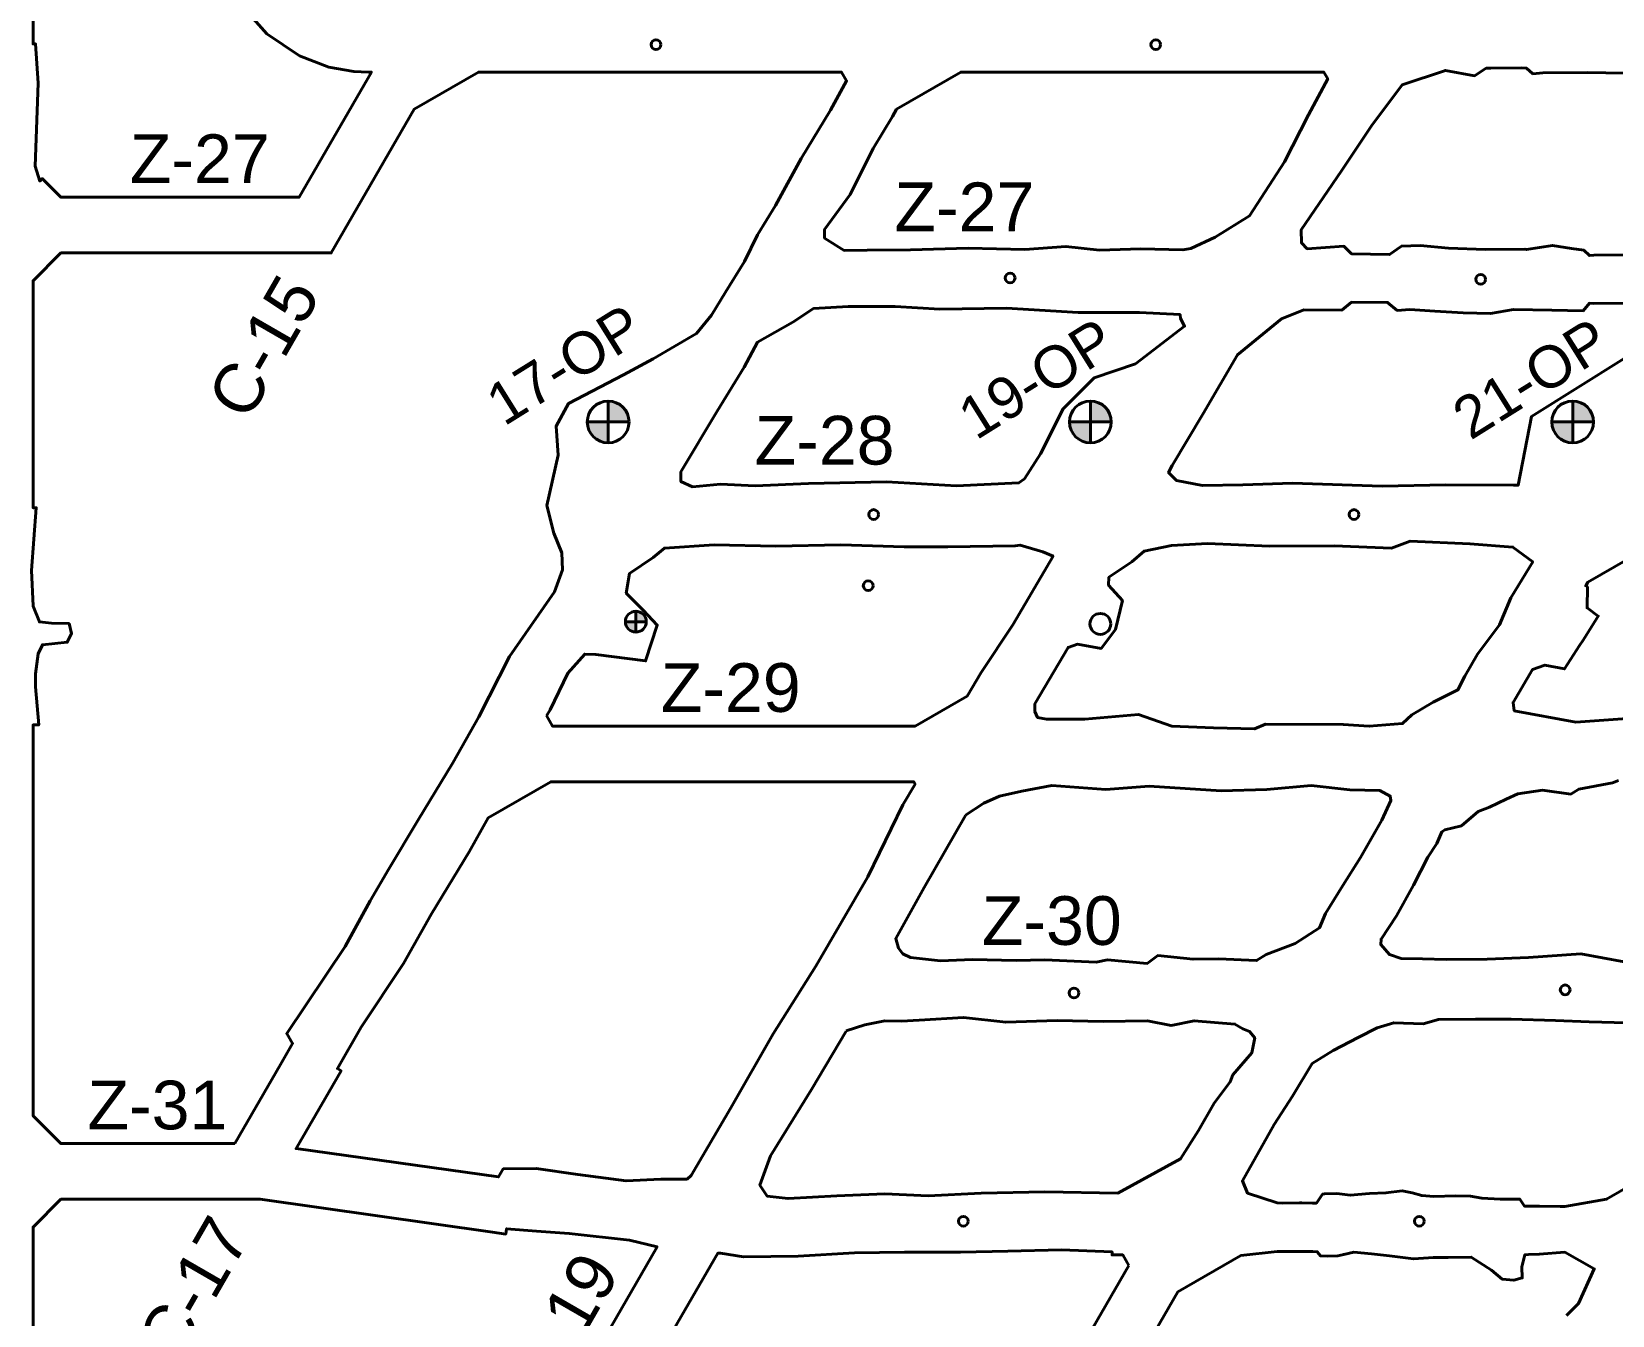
# Model space of a CAD drawing. Header units: millimetres. Extents: x -28 to 1943, y -5245 to 2752.
# Drawn here: x 971.8 to 1085.3, y 44.4 to 136.7 of the extents above; entities that cross this region are included whole.
import ezdxf
from ezdxf.enums import TextEntityAlignment as Align

# ---------------------------------------------------------------- set-up
doc = ezdxf.new("R2010")
doc.units = ezdxf.units.MM
doc.styles.add('DG-T1-473 TO 560$0$Standard', font='arial.ttf')

msp = doc.modelspace()

# ---------------------------------------------------------------- hatches: boundary and pattern name
at = {"linetype": 'Continuous', "lineweight": 40}
h = msp.add_hatch(color=7, dxfattribs=at)
h.paths.add_polyline_path([(1014.699, 108.601, 0.4142136), (1013.199, 110.101), (1013.199, 108.601)])
h.paths.add_polyline_path([(1013.199, 108.601), (1011.699, 108.601, 0.4142136), (1013.199, 107.101)])
h = msp.add_hatch(color=7, dxfattribs=at)
h.paths.add_polyline_path([(1049.34, 108.601, 0.4142136), (1047.84, 110.101), (1047.84, 108.601)])
h.paths.add_polyline_path([(1047.84, 108.601), (1046.34, 108.601, 0.4142136), (1047.84, 107.101)])
h = msp.add_hatch(color=7, dxfattribs=at)
h.paths.add_polyline_path([(1083.981, 108.601, 0.4142136), (1082.481, 110.101), (1082.481, 108.601)])
h.paths.add_polyline_path([(1082.481, 108.601), (1080.981, 108.601, 0.4142136), (1082.481, 107.101)])
at = {"lineweight": 40}
h = msp.add_hatch(color=3, dxfattribs=at)
h.paths.add_polyline_path([(1015.939, 94.248, 0.4142136), (1015.189, 94.998), (1015.189, 94.248)])
h.paths.add_polyline_path([(1014.439, 94.248, 0.4142136), (1015.189, 93.498), (1015.189, 94.248)])
h = msp.add_hatch(color=256, dxfattribs=at)
h.paths.add_polyline_path([(1015.939, 94.248, 0.4142136), (1015.189, 94.998), (1015.189, 94.248)])
h.paths.add_polyline_path([(1014.439, 94.248, 0.4142136), (1015.189, 93.498), (1015.189, 94.248)])
h = msp.add_hatch(color=256, dxfattribs=at)
h.paths.add_polyline_path([(1015.939, 94.248, 0.4142136), (1015.189, 94.998), (1015.189, 94.248)])
h.paths.add_polyline_path([(1014.439, 94.248, 0.4142136), (1015.189, 93.498), (1015.189, 94.248)])
h = msp.add_hatch(color=3, dxfattribs=at)
h.paths.add_polyline_path([(1015.939, 94.248, 0.4142136), (1015.189, 94.998), (1015.189, 94.248)])
h.paths.add_polyline_path([(1014.439, 94.248, 0.4142136), (1015.189, 93.498), (1015.189, 94.248)])
h = msp.add_hatch(color=256, dxfattribs=at)
h.paths.add_polyline_path([(1015.939, 94.248, 0.4142136), (1015.189, 94.998), (1015.189, 94.248)])
h.paths.add_polyline_path([(1014.439, 94.248, 0.4142136), (1015.189, 93.498), (1015.189, 94.248)])

# ---------------------------------------------------------------- linework, layer by layer
at = {"color": 7, "linetype": 'Continuous', "lineweight": 40}
for p, q in [((1013.199, 107.101), (1013.199, 110.101)), ((1013.199, 107.101), (1013.199, 110.101)), ((1047.84, 107.101), (1047.84, 110.101)), ((1047.84, 107.101), (1047.84, 110.101)), ((1082.481, 107.101), (1082.481, 110.101)), ((1082.481, 107.101), (1082.481, 110.101)), ((1011.699, 108.601), (1014.699, 108.601)), ((1011.699, 108.601), (1014.699, 108.601)), ((1046.34, 108.601), (1049.34, 108.601)), ((1046.34, 108.601), (1049.34, 108.601)), ((1080.981, 108.601), (1083.981, 108.601)), ((1080.981, 108.601), (1083.981, 108.601)), ((1009.199, 86.748), (1008.759, 87.511)), ((1009.199, 86.748), (1008.759, 87.511)), ((1009.199, 86.748), (1035.259, 86.748)), ((1009.199, 86.748), (1035.259, 86.748))]:
    msp.add_line(p, q, dxfattribs=at)
at = {"color": 3, "lineweight": 40}
for p, q in [((1014.439, 94.248), (1015.939, 94.248)), ((1014.439, 94.248), (1015.939, 94.248)), ((1015.189, 93.498), (1015.189, 94.998)), ((1015.189, 93.498), (1015.189, 94.998))]:
    msp.add_line(p, q, dxfattribs=at)
at = {"color": 7, "lineweight": 40}
for p, q in [((1014.439, 94.248), (1015.939, 94.248)), ((1014.439, 94.248), (1015.939, 94.248)), ((1015.189, 93.498), (1015.189, 94.998)), ((1015.189, 93.498), (1015.189, 94.998)), ((1009.526, 54.746), (1009.523, 54.746, 9.136)), ((1009.526, 54.746), (1009.523, 54.746, 9.136))]:
    msp.add_line(p, q, dxfattribs=at)
at = {"lineweight": 40}
for points in [[(971.895, 168.652), (971.895, 135.766), (972.066, 135.766), (972.248, 132.949), (972.05, 126.992), (972.364, 125.908), (972.549, 126.094), (973.895, 124.748), (990.998, 124.748), (996.191, 133.743), (995.985, 133.743), (994.928, 133.788), (993.143, 134.106), (991.028, 134.905), (988.684, 136.5), (987.117, 138.237)], [(971.895, 168.652), (971.895, 135.766), (972.066, 135.766), (972.248, 132.949), (972.05, 126.992), (972.364, 125.908), (972.549, 126.094), (973.895, 124.748), (990.998, 124.748), (996.191, 133.743), (995.985, 133.743), (994.928, 133.788), (993.143, 134.106), (991.028, 134.905), (988.684, 136.5), (987.117, 138.237)], [(1086.246, 120.616), (1083.993, 120.575), (1083.685, 120.554), (1083.276, 120.943), (1082.404, 121.056), (1081.04, 121.282), (1079.175, 120.985), (1079.038, 121.024), (1076.211, 120.985), (1073.565, 121.092), (1071.516, 121.275), (1070.192, 121.237), (1069.329, 120.629), (1066.601, 120.692), (1066.044, 121.229), (1063.418, 121.051), (1063.002, 121.473), (1062.99, 122.411), (1065.882, 126.655), (1068.032, 129.885), (1070.241, 132.82), (1073.344, 133.863), (1075.422, 133.477), (1076.264, 134.016), (1076.593, 134.016), (1078.829, 134.047), (1079.163, 134.034), (1079.624, 133.621), (1080.349, 133.68), (1083.577, 133.702), (1087.448, 133.632)], [(1086.246, 120.616), (1083.993, 120.575), (1083.685, 120.554), (1083.276, 120.943), (1082.404, 121.056), (1081.04, 121.282), (1079.175, 120.985), (1079.038, 121.024), (1076.211, 120.985), (1073.565, 121.092), (1071.516, 121.275), (1070.192, 121.237), (1069.329, 120.629), (1066.601, 120.692), (1066.044, 121.229), (1063.418, 121.051), (1063.002, 121.473), (1062.99, 122.411), (1065.882, 126.655), (1068.032, 129.885), (1070.241, 132.82), (1073.344, 133.863), (1075.422, 133.477), (1076.264, 134.016), (1076.593, 134.016), (1078.829, 134.047), (1079.163, 134.034), (1079.624, 133.621), (1080.349, 133.68), (1083.577, 133.702), (1087.448, 133.632)], [(1033.913, 131.08), (1038.535, 133.748), (1064.595, 133.748), (1064.882, 133.25), (1063.504, 130.674), (1061.785, 127.302), (1059.276, 123.419), (1056.806, 121.891), (1055.042, 121.073), (1054.478, 120.976), (1051.468, 121.038), (1048.488, 120.957), (1046.082, 121.219), (1043.138, 121.004), (1039.067, 121.096), (1034.914, 120.961), (1031.812, 120.939), (1030.158, 120.925), (1028.741, 121.813), (1028.741, 122.432), (1030.589, 124.938), (1032.226, 128.262), (1033.63, 130.546), (1033.9, 131.072)], [(1033.913, 131.08), (1038.535, 133.748), (1064.595, 133.748), (1064.882, 133.25), (1063.504, 130.674), (1061.785, 127.302), (1059.276, 123.419), (1056.806, 121.891), (1055.042, 121.073), (1054.478, 120.976), (1051.468, 121.038), (1048.488, 120.957), (1046.082, 121.219), (1043.138, 121.004), (1039.067, 121.096), (1034.914, 120.961), (1031.812, 120.939), (1030.158, 120.925), (1028.741, 121.813), (1028.741, 122.432), (1030.589, 124.938), (1032.226, 128.262), (1033.63, 130.546), (1033.9, 131.072)], [(1089.321, 115.116), (1079.527, 108.996), (1078.565, 104.048), (1078.237, 104.051), (1073.36, 104.072), (1068.807, 103.981), (1062.363, 104.19), (1058.796, 104.072), (1055.897, 104.029), (1054.012, 104.399), (1053.46, 104.968), (1053.704, 105.469), (1055.909, 109.161), (1058.407, 113.431), (1061.557, 116.006), (1063.169, 116.654), (1065.901, 116.645), (1066.598, 117.197), (1069.183, 117.195), (1069.876, 116.619), (1070.782, 116.672), (1072.573, 116.565), (1074.613, 116.44), (1076.581, 116.39), (1078.232, 116.684), (1080.992, 116.64), (1083.225, 116.595), (1083.681, 117.125), (1084.006, 117.105), (1086.24, 117.125)], [(1089.321, 115.116), (1079.527, 108.996), (1078.565, 104.048), (1078.237, 104.051), (1073.36, 104.072), (1068.807, 103.981), (1062.363, 104.19), (1058.796, 104.072), (1055.897, 104.029), (1054.012, 104.399), (1053.46, 104.968), (1053.704, 105.469), (1055.909, 109.161), (1058.407, 113.431), (1061.557, 116.006), (1063.169, 116.654), (1065.901, 116.645), (1066.598, 117.197), (1069.183, 117.195), (1069.876, 116.619), (1070.782, 116.672), (1072.573, 116.565), (1074.613, 116.44), (1076.581, 116.39), (1078.232, 116.684), (1080.992, 116.64), (1083.225, 116.595), (1083.681, 117.125), (1084.006, 117.105), (1086.24, 117.125)], [(1053.692, 86.75), (1056.671, 86.622), (1059.622, 86.545), (1060.411, 86.893), (1066.005, 86.866), (1067.873, 86.731), (1070.264, 86.93), (1070.934, 87.556), (1072.471, 88.475), (1074.241, 89.349), (1074.738, 90.337), (1075.648, 91.913), (1077.225, 94.033), (1078.034, 95.97), (1079.617, 98.538), (1078.185, 99.605), (1075.104, 99.847), (1070.813, 100.024), (1069.464, 99.53), (1065.356, 99.699), (1060.702, 99.686), (1056.26, 99.857), (1053.662, 99.725), (1051.695, 99.326), (1050.826, 98.551), (1049.172, 97.438), (1049.14, 96.864), (1050.136, 95.76), (1049.641, 93.681), (1048.62, 92.322), (1046.905, 92.624), (1046.237, 92.403), (1043.849, 88.341), (1043.853, 87.792), (1044.04, 87.368), (1044.676, 87.236), (1047.434, 87.254), (1051.295, 87.584), (1053.681, 86.75)], [(1053.692, 86.75), (1056.671, 86.622), (1059.622, 86.545), (1060.411, 86.893), (1066.005, 86.866), (1067.873, 86.731), (1070.264, 86.93), (1070.934, 87.556), (1072.471, 88.475), (1074.241, 89.349), (1074.738, 90.337), (1075.648, 91.913), (1077.225, 94.033), (1078.034, 95.97), (1079.617, 98.538), (1078.185, 99.605), (1075.104, 99.847), (1070.813, 100.024), (1069.464, 99.53), (1065.356, 99.699), (1060.702, 99.686), (1056.26, 99.857), (1053.662, 99.725), (1051.695, 99.326), (1050.826, 98.551), (1049.172, 97.438), (1049.14, 96.864), (1050.136, 95.76), (1049.641, 93.681), (1048.62, 92.322), (1046.905, 92.624), (1046.237, 92.403), (1043.849, 88.341), (1043.853, 87.792), (1044.04, 87.368), (1044.676, 87.236), (1047.434, 87.254), (1051.295, 87.584), (1053.681, 86.75)], [(1008.759, 87.511), (1009.199, 86.748), (1012.912, 86.748), (1035.259, 86.748), (1038.984, 88.899), (1039.988, 90.607), (1042.272, 94.019), (1045.154, 98.944), (1044.422, 99.279), (1042.794, 99.751), (1042.441, 99.702), (1037.596, 99.623), (1034.452, 99.623), (1029.9, 99.76), (1025.24, 99.672), (1020.819, 99.773), (1017.245, 99.536), (1016.443, 98.852), (1014.74, 97.711), (1014.5, 96.304), (1015.703, 95.081), (1016.726, 94), (1015.884, 91.428), (1012.32, 91.885), (1011.512, 91.919), (1010.312, 90.552), (1009.042, 87.905), (1008.77, 87.491)], [(1008.759, 87.511), (1009.199, 86.748), (1012.912, 86.748), (1035.259, 86.748), (1038.984, 88.899), (1039.988, 90.607), (1042.272, 94.019), (1045.154, 98.944), (1044.422, 99.279), (1042.794, 99.751), (1042.441, 99.702), (1037.596, 99.623), (1034.452, 99.623), (1029.9, 99.76), (1025.24, 99.672), (1020.819, 99.773), (1017.245, 99.536), (1016.443, 98.852), (1014.74, 97.711), (1014.5, 96.304), (1015.703, 95.081), (1016.726, 94), (1015.884, 91.428), (1012.32, 91.885), (1011.512, 91.919), (1010.312, 90.552), (1009.042, 87.905), (1008.77, 87.491)], [(1086.39, 87.29), (1082.702, 87.038), (1078.287, 87.844), (1078.197, 88.444), (1079.603, 90.823), (1080.482, 91.125), (1081.888, 90.857), (1082.982, 92.539), (1083.241, 92.922), (1084.322, 94.656), (1083.518, 95.241), (1083.54, 96.749), (1083.416, 96.821), (1083.565, 97.08), (1088.187, 99.748)], [(1086.39, 87.29), (1082.702, 87.038), (1078.287, 87.844), (1078.197, 88.444), (1079.603, 90.823), (1080.482, 91.125), (1081.888, 90.857), (1082.982, 92.539), (1083.241, 92.922), (1084.322, 94.656), (1083.518, 95.241), (1083.54, 96.749), (1083.416, 96.821), (1083.565, 97.08), (1088.187, 99.748)], [(1038.869, 80.34), (1040.173, 81.209), (1041.298, 81.7), (1042.903, 82.061), (1045.061, 82.464), (1048.945, 82.197), (1052.066, 82.434), (1057.229, 82.085), (1060.507, 82.196), (1063.697, 82.47), (1066.478, 82.166), (1068.621, 82.114), (1069.378, 81.714), (1069.423, 81.407), (1068.765, 79.994), (1067.234, 77.302), (1065.965, 75.285), (1064.72, 73.267), (1064.288, 72.244), (1062.542, 71.112), (1060.467, 70.327), (1059.778, 69.9), (1057.04, 70.011), (1055.218, 69.992), (1052.672, 70.248), (1051.926, 69.696), (1049.066, 69.96), (1048.264, 69.792), (1044.577, 69.945), (1042.502, 69.889), (1039.358, 69.962), (1037.071, 69.881), (1034.921, 70.111), (1034.36, 70.384), (1034.06, 70.786), (1033.862, 71.47), (1035.907, 75.136), (1038.859, 80.324)], [(1038.869, 80.34), (1040.173, 81.209), (1041.298, 81.7), (1042.903, 82.061), (1045.061, 82.464), (1048.945, 82.197), (1052.066, 82.434), (1057.229, 82.085), (1060.507, 82.196), (1063.697, 82.47), (1066.478, 82.166), (1068.621, 82.114), (1069.378, 81.714), (1069.423, 81.407), (1068.765, 79.994), (1067.234, 77.302), (1065.965, 75.285), (1064.72, 73.267), (1064.288, 72.244), (1062.542, 71.112), (1060.467, 70.327), (1059.778, 69.9), (1057.04, 70.011), (1055.218, 69.992), (1052.672, 70.248), (1051.926, 69.696), (1049.066, 69.96), (1048.264, 69.792), (1044.577, 69.945), (1042.502, 69.889), (1039.358, 69.962), (1037.071, 69.881), (1034.921, 70.111), (1034.36, 70.384), (1034.06, 70.786), (1033.862, 71.47), (1035.907, 75.136), (1038.859, 80.324)], [(1086.184, 69.813), (1083.069, 70.384), (1079.305, 70.115), (1076.34, 69.988), (1073.394, 69.98), (1071.683, 70.024), (1070.173, 70.055), (1069.319, 70.32), (1068.694, 71.05), (1068.719, 71.445), (1069.83, 73.11), (1071.038, 75.313), (1072.069, 77.327), (1072.729, 78.308), (1073.09, 79.14), (1073.304, 79.284), (1074.486, 79.577), (1075.687, 80.607), (1076.512, 80.927), (1077.709, 81.499), (1078.547, 81.88), (1080.305, 82.133), (1082.353, 81.855), (1082.932, 82.222), (1085.331, 82.658), (1085.778, 82.843)], [(1086.184, 69.813), (1083.069, 70.384), (1079.305, 70.115), (1076.34, 69.988), (1073.394, 69.98), (1071.683, 70.024), (1070.173, 70.055), (1069.319, 70.32), (1068.694, 71.05), (1068.719, 71.445), (1069.83, 73.11), (1071.038, 75.313), (1072.069, 77.327), (1072.729, 78.308), (1073.09, 79.14), (1073.304, 79.284), (1074.486, 79.577), (1075.687, 80.607), (1076.512, 80.927), (1077.709, 81.499), (1078.547, 81.88), (1080.305, 82.133), (1082.353, 81.855), (1082.932, 82.222), (1085.331, 82.658), (1085.778, 82.843)], [(1030.296, 64.843), (1031.643, 65.284), (1033.073, 65.564), (1034.281, 65.549), (1035.532, 65.61), (1038.724, 65.815), (1041.758, 65.467), (1045.453, 65.583), (1048.753, 65.512), (1051.93, 65.56), (1053.637, 65.231), (1055.301, 65.571), (1058.221, 65.334), (1058.796, 64.998), (1059.27, 64.801), (1059.65, 64.355), (1059.428, 63.263), (1058.064, 61.682), (1057.881, 61.17), (1056.74, 59.642), (1055.594, 57.675), (1054.313, 55.648), (1049.805, 53.189), (1044.563, 53.285), (1039.99, 53.188), (1036.178, 52.987), (1033.062, 53.123), (1029.627, 52.989), (1026.121, 52.792), (1024.613, 52.974), (1024.103, 53.747), (1024.859, 55.861), (1027.812, 60.63), (1030.286, 64.827)], [(1030.296, 64.843), (1031.643, 65.284), (1033.073, 65.564), (1034.281, 65.549), (1035.532, 65.61), (1038.724, 65.815), (1041.758, 65.467), (1045.453, 65.583), (1048.753, 65.512), (1051.93, 65.56), (1053.637, 65.231), (1055.301, 65.571), (1058.221, 65.334), (1058.796, 64.998), (1059.27, 64.801), (1059.65, 64.355), (1059.428, 63.263), (1058.064, 61.682), (1057.881, 61.17), (1056.74, 59.642), (1055.594, 57.675), (1054.313, 55.648), (1049.805, 53.189), (1044.563, 53.285), (1039.99, 53.188), (1036.178, 52.987), (1033.062, 53.123), (1029.627, 52.989), (1026.121, 52.792), (1024.613, 52.974), (1024.103, 53.747), (1024.859, 55.861), (1027.812, 60.63), (1030.286, 64.827)], [(1089.533, 55.416), (1084.911, 52.748), (1081.91, 52.214), (1081.589, 52.214), (1080.096, 52.258), (1079.341, 52.247), (1079.011, 52.255), (1078.681, 52.748), (1078.666, 52.755), (1077.276, 52.74), (1075.945, 52.81), (1075.153, 52.961), (1074.063, 53), (1072.51, 52.93), (1071.635, 53.013), (1070.947, 53.211), (1070.238, 53.355), (1069.06, 53.193), (1067.881, 53.155), (1066.499, 53.029), (1065.53, 53.148), (1064.645, 53.13), (1064.517, 53.098), (1064.079, 52.474), (1063.785, 52.471), (1063.016, 52.48), (1062.856, 52.479), (1061.603, 52.473), (1061.263, 52.482), (1059.134, 53.172), (1058.763, 54.056), (1061.032, 58.113), (1062.345, 60.16), (1063.769, 62.503), (1065.284, 63.431), (1067.079, 64.373), (1068.443, 65.069), (1069.63, 65.425), (1071.738, 65.353), (1072.84, 65.663), (1075.5, 65.693), (1078.054, 65.688), (1081.236, 65.595), (1083.663, 65.488), (1086.368, 65.411)], [(1089.533, 55.416), (1084.911, 52.748), (1081.91, 52.214), (1081.589, 52.214), (1080.096, 52.258), (1079.341, 52.247), (1079.011, 52.255), (1078.681, 52.748), (1078.666, 52.755), (1077.276, 52.74), (1075.945, 52.81), (1075.153, 52.961), (1074.063, 53), (1072.51, 52.93), (1071.635, 53.013), (1070.947, 53.211), (1070.238, 53.355), (1069.06, 53.193), (1067.881, 53.155), (1066.499, 53.029), (1065.53, 53.148), (1064.645, 53.13), (1064.517, 53.098), (1064.079, 52.474), (1063.785, 52.471), (1063.016, 52.48), (1062.856, 52.479), (1061.603, 52.473), (1061.263, 52.482), (1059.134, 53.172), (1058.763, 54.056), (1061.032, 58.113), (1062.345, 60.16), (1063.769, 62.503), (1065.284, 63.431), (1067.079, 64.373), (1068.443, 65.069), (1069.63, 65.425), (1071.738, 65.353), (1072.84, 65.663), (1075.5, 65.693), (1078.054, 65.688), (1081.236, 65.595), (1083.663, 65.488), (1086.368, 65.411)], [(971.895, -9.252), (971.895, 50.748), (973.895, 52.748), (988.195, 52.748), (1004.886, 50.381), (1005.843, 50.245), (1005.897, 50.626), (1008.056, 50.448), (1010.401, 50.289), (1014.735, 49.804), (1016.716, 49.327), (1010.41, 38.407)], [(971.895, -9.252), (971.895, 50.748), (973.895, 52.748), (988.195, 52.748), (1004.886, 50.381), (1005.843, 50.245), (1005.897, 50.626), (1008.056, 50.448), (1010.401, 50.289), (1014.735, 49.804), (1016.716, 49.327), (1010.41, 38.407)], [(1013.874, 36.407), (1021.069, 48.867), (1021.278, 48.872), (1022.914, 48.616), (1026.846, 48.664), (1030.896, 48.89), (1034.485, 48.936), (1038.504, 48.949), (1041.913, 49.02), (1045.763, 49.11), (1049.398, 48.959), (1049.398, 48.748), (1050.161, 48.748), (1050.601, 47.985)], [(1013.874, 36.407), (1021.069, 48.867), (1021.278, 48.872), (1022.914, 48.616), (1026.846, 48.664), (1030.896, 48.89), (1034.485, 48.936), (1038.504, 48.949), (1041.913, 49.02), (1045.763, 49.11), (1049.398, 48.959), (1049.398, 48.748), (1050.161, 48.748), (1050.601, 47.985)], [(1048.596, 36.511), (1054.12, 46.08), (1058.656, 48.698), (1061.263, 48.998), (1061.601, 48.991), (1062.349, 48.983), (1063.06, 48.983), (1063.817, 48.986), (1064.131, 48.977), (1064.372, 48.674), (1064.891, 48.644), (1065.605, 48.685), (1066.035, 48.783), (1066.767, 48.934), (1068.023, 48.824), (1069.327, 48.672), (1071.055, 48.458), (1072.475, 48.56), (1073.546, 48.558), (1075.183, 48.584), (1076.66, 47.659), (1077.409, 47.001), (1078.25, 46.918), (1078.853, 47.093), (1078.819, 47.885), (1079.054, 48.754), (1079.318, 48.777), (1080.081, 48.786), (1081.91, 48.937), (1084.025, 47.751), (1082.909, 45.254), (1082.027, 44.395)], [(1048.596, 36.511), (1054.12, 46.08), (1058.656, 48.698), (1061.263, 48.998), (1061.601, 48.991), (1062.349, 48.983), (1063.06, 48.983), (1063.817, 48.986), (1064.131, 48.977), (1064.372, 48.674), (1064.891, 48.644), (1065.605, 48.685), (1066.035, 48.783), (1066.767, 48.934), (1068.023, 48.824), (1069.327, 48.672), (1071.055, 48.458), (1072.475, 48.56), (1073.546, 48.558), (1075.183, 48.584), (1076.66, 47.659), (1077.409, 47.001), (1078.25, 46.918), (1078.853, 47.093), (1078.819, 47.885), (1079.054, 48.754), (1079.318, 48.777), (1080.081, 48.786), (1081.91, 48.937), (1084.025, 47.751), (1082.909, 45.254), (1082.027, 44.395)], [(1050.601, 47.985), (1016.401, -11.252)], [(1050.601, 47.985), (1016.401, -11.252)]]:
    msp.add_lwpolyline(points, dxfattribs=at)
for points in [[(986.379, 56.748), (989.662, 62.435), (990.531, 63.939), (990.111, 64.65), (994.303, 70.899), (996.115, 74.194), (997.418, 76.433), (999.52, 79.963), (1002.04, 84.114), (1003.898, 87.418), (1006.111, 91.746), (1009.349, 96.398), (1009.929, 97.971), (1009.861, 99.184), (1009.308, 100.606), (1008.796, 102.604), (1009.616, 106.208), (1009.457, 108.303), (1010.358, 109.933), (1014.3, 111.989), (1016.42, 113.143), (1019.551, 114.96), (1020.621, 116.27), (1021.617, 117.933), (1022.999, 120.12), (1023.931, 122.043), (1025.218, 124.153), (1027.056, 127.525), (1029.17, 131.005), (1030.325, 133.104), (1029.956, 133.743), (1003.885, 133.743), (999.272, 131.08), (993.307, 120.748), (973.895, 120.748), (971.895, 118.748), (971.895, 102.441), (972.114, 102.441), (971.785, 97.935), (971.89, 95.376), (971.894, 95.37), (972.344, 94.227), (973.22, 94.145), (974.477, 94.109), (974.661, 93.391), (974.339, 92.768), (973.458, 92.679), (972.555, 92.585), (972.244, 91.94), (972.07, 90.511), (972.072, 89.566), (972.302, 86.834), (971.895, 86.834), (971.895, 58.748), (973.895, 56.748)], [(986.379, 56.748), (989.662, 62.435), (990.531, 63.939), (990.111, 64.65), (994.303, 70.899), (996.115, 74.194), (997.418, 76.433), (999.52, 79.963), (1002.04, 84.114), (1003.898, 87.418), (1006.111, 91.746), (1009.349, 96.398), (1009.929, 97.971), (1009.861, 99.184), (1009.308, 100.606), (1008.796, 102.604), (1009.616, 106.208), (1009.457, 108.303), (1010.358, 109.933), (1014.3, 111.989), (1016.42, 113.143), (1019.551, 114.96), (1020.621, 116.27), (1021.617, 117.933), (1022.999, 120.12), (1023.931, 122.043), (1025.218, 124.153), (1027.056, 127.525), (1029.17, 131.005), (1030.325, 133.104), (1029.956, 133.743), (1003.885, 133.743), (999.272, 131.08), (993.307, 120.748), (973.895, 120.748), (971.895, 118.748), (971.895, 102.441), (972.114, 102.441), (971.785, 97.935), (971.89, 95.376), (971.894, 95.37), (972.344, 94.227), (973.22, 94.145), (974.477, 94.109), (974.661, 93.391), (974.339, 92.768), (973.458, 92.679), (972.555, 92.585), (972.244, 91.94), (972.07, 90.511), (972.072, 89.566), (972.302, 86.834), (971.895, 86.834), (971.895, 58.748), (973.895, 56.748)], [(1043.11, 104.525), (1042.687, 104.225), (1038.217, 104.018), (1033.193, 104.307), (1027.578, 104.185), (1023.756, 104.015), (1021.277, 104.119), (1019.253, 103.949), (1018.421, 104.315), (1018.427, 105.02), (1021.019, 109.373), (1022.978, 112.538), (1023.93, 114.343), (1026.453, 115.778), (1027.957, 116.748), (1030.441, 116.893), (1033.813, 116.893), (1037.016, 116.705), (1041.807, 116.774), (1046.966, 116.47), (1051.363, 116.47), (1054.275, 116.321), (1054.317, 116.043), (1054.601, 115.473), (1051.081, 112.781), (1048.113, 111.781), (1045.877, 109.547), (1044.248, 106.305)], [(1043.11, 104.525), (1042.687, 104.225), (1038.217, 104.018), (1033.193, 104.307), (1027.578, 104.185), (1023.756, 104.015), (1021.277, 104.119), (1019.253, 103.949), (1018.421, 104.315), (1018.427, 105.02), (1021.019, 109.373), (1022.978, 112.538), (1023.93, 114.343), (1026.453, 115.778), (1027.957, 116.748), (1030.441, 116.893), (1033.813, 116.893), (1037.016, 116.705), (1041.807, 116.774), (1046.966, 116.47), (1051.363, 116.47), (1054.275, 116.321), (1054.317, 116.043), (1054.601, 115.473), (1051.081, 112.781), (1048.113, 111.781), (1045.877, 109.547), (1044.248, 106.305)], [(1016.98, 54.197), (1014.5, 54.079), (1011.018, 54.513), (1008.038, 54.953), (1005.661, 54.923), (1005.315, 54.344), (990.787, 56.384), (993.126, 60.435), (994.019, 61.981), (993.748, 62.137), (995.453, 65.1), (998.504, 69.688), (1000.505, 73.256), (1003.212, 77.721), (1004.574, 80.141), (1009.09, 82.748), (1035.15, 82.748), (1035.248, 82.579), (1034.363, 81.095), (1031.845, 75.92), (1028.111, 69.493), (1025.052, 64.632), (1022.013, 59.323), (1019.173, 54.459), (1018.873, 54.197)], [(1016.98, 54.197), (1014.5, 54.079), (1011.018, 54.513), (1008.038, 54.953), (1005.661, 54.923), (1005.315, 54.344), (990.787, 56.384), (993.126, 60.435), (994.019, 61.981), (993.748, 62.137), (995.453, 65.1), (998.504, 69.688), (1000.505, 73.256), (1003.212, 77.721), (1004.574, 80.141), (1009.09, 82.748), (1035.15, 82.748), (1035.248, 82.579), (1034.363, 81.095), (1031.845, 75.92), (1028.111, 69.493), (1025.052, 64.632), (1022.013, 59.323), (1019.173, 54.459), (1018.873, 54.197)]]:
    msp.add_lwpolyline(points, close=True, dxfattribs=at)
for centre, radius in [((1016.631, 135.713), 0.35), ((1052.535, 135.713), 0.35), ((1042.073, 118.95), 0.35), ((1075.879, 118.851), 0.35), ((1013.199, 108.601), 1.5), ((1047.84, 108.601), 1.5), ((1082.481, 108.601), 1.5), ((1032.264, 101.948), 0.35), ((1066.775, 101.948), 0.35), ((1031.876, 96.833), 0.35), ((1015.189, 94.248), 0.75), ((1048.555, 94.087), 0.75), ((1081.941, 67.79), 0.35), ((1046.657, 67.565), 0.35), ((1038.714, 51.165), 0.35), ((1071.464, 51.165), 0.35)]:
    msp.add_circle(centre, radius, dxfattribs=at)
at = {"color": 7, "linetype": 'Continuous', "lineweight": 40}
for centre in [(1013.199, 108.601), (1047.84, 108.601), (1082.481, 108.601)]:
    msp.add_circle(centre, 1.5, dxfattribs=at)
at = {"color": 3, "lineweight": 40}
msp.add_circle((1015.189, 94.248), 0.75, dxfattribs=at)

# ---------------------------------------------------------------- texts
at = {"linetype": 'Continuous', "style": 'DG-T1-473 TO 560$0$Standard'}
for s, p in [('Z-27', (983.862, 127.516)), ('Z-27', (1038.783, 124.058)), ('Z-28', (1028.744, 107.289)), ('Z-29', (1022.004, 89.516)), ('Z-30', (1045.063, 72.772)), ('Z-31', (980.821, 59.516))]:
    msp.add_text(s, height=3.5, dxfattribs=at).set_placement(p, align=Align.MIDDLE_CENTER)
for s, p in [('C-15', (991.087, 118.608)), ('C-17', (986.068, 50.956)), ('C-19', (1012.598, 48.376))]:
    msp.add_text(s, height=3.5, rotation=60, dxfattribs=at).set_placement(p, align=Align.MIDDLE_RIGHT)
for s, p in [('17-OP', (1005.716, 108.244)), ('19-OP', (1039.622, 107.241)), ('21-OP', (1075.136, 107.241))]:
    msp.add_text(s, height=3, rotation=32, dxfattribs=at).set_placement(p)

doc.saveas('drawing.dxf')
